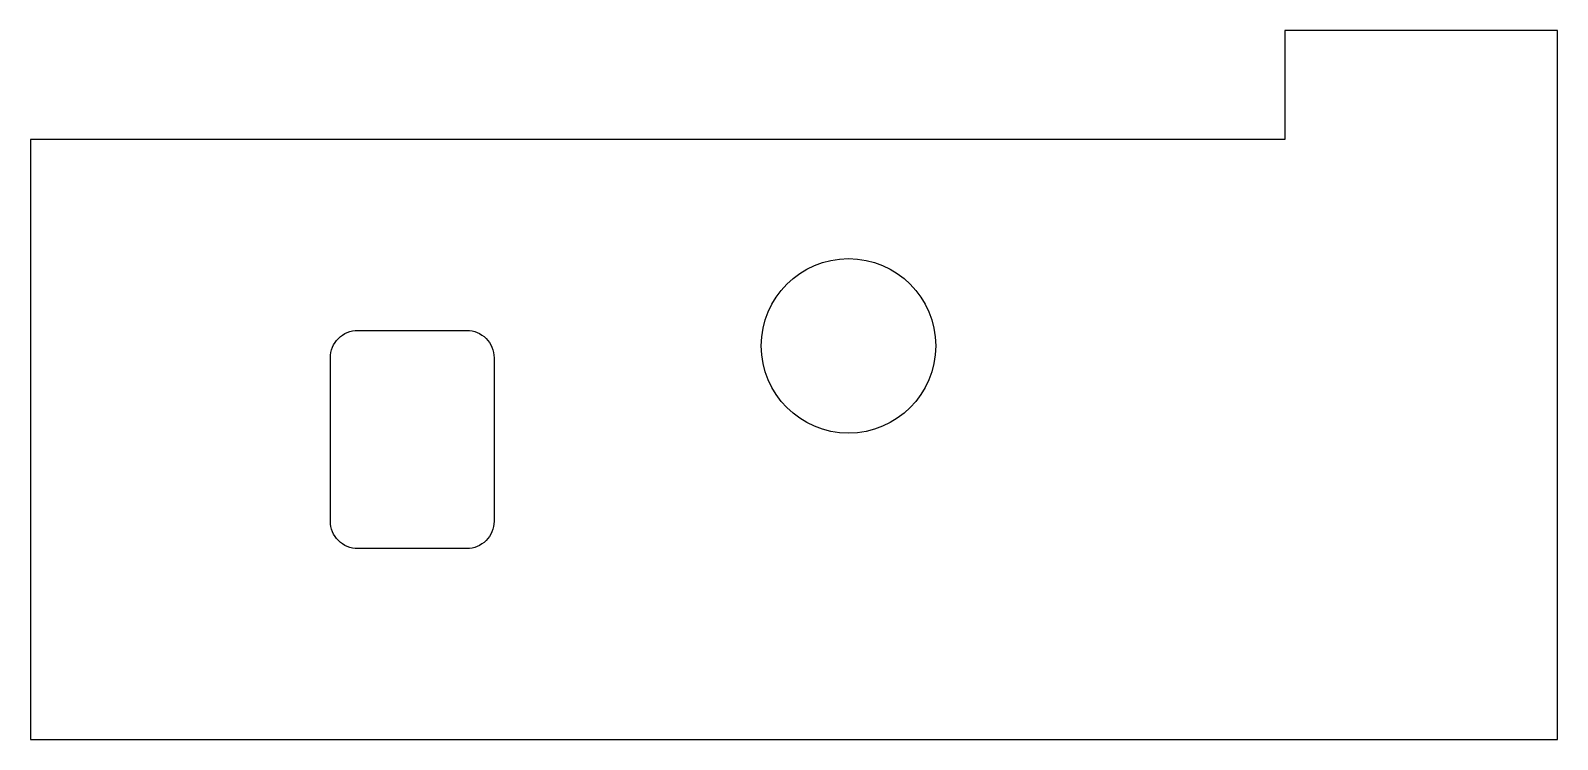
# Model space of a CAD drawing. Header units: millimetres. Extents: x -37.2 to -9.2, y -21.6 to -8.6.
import ezdxf

# ---------------------------------------------------------------- set-up
doc = ezdxf.new("R2010")
doc.units = ezdxf.units.MM
doc.layers.get('0').update_dxf_attribs({"linetype": 'CONTINUOUS'})

msp = doc.modelspace()

# ---------------------------------------------------------------- linework, layer by layer
for p, q in [((-9.207, -8.582), (-14.207, -8.582)), ((-14.207, -8.582), (-14.207, -10.582)), ((-9.207, -21.582), (-9.207, -8.582)), ((-19.207, -10.582), (-37.207, -10.582)), ((-37.207, -10.582), (-37.207, -21.582)), ((-14.207, -10.582), (-19.207, -10.582)), ((-37.207, -21.582), (-19.207, -21.582)), ((-19.207, -21.582), (-9.207, -21.582))]:
    msp.add_line(p, q)
msp.add_lwpolyline([(-31.707, -17.582), (-31.707, -14.582, -0.414214), (-31.207, -14.082), (-29.207, -14.082, -0.414214), (-28.707, -14.582), (-28.707, -17.582, -0.414214), (-29.207, -18.082), (-31.207, -18.082, -0.414214)], format="xyb", close=True)
msp.add_circle((-22.207, -14.365), 1.6)

doc.saveas('drawing.dxf')
